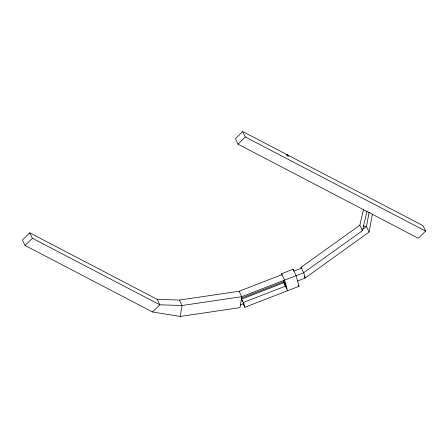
<?xml version="1.0" encoding="UTF-8"?>
<svg xmlns="http://www.w3.org/2000/svg" width="448" height="448" viewBox="0 0 448 448"><rect width="100%" height="100%" fill="white"/><g stroke="black" fill="none" stroke-linecap="round" stroke-linejoin="round"><path stroke-width="0.67" d="M180.247 316.456L181.994 305.519L179.362 300.07L157.214 299.365L29.747 232.831L22.4 239.999L25.032 245.448L152.499 311.982L180.247 316.456L239.999 307.63L241.746 296.694L239.109 291.245L179.362 300.07M369.107 212.257L366.464 226.582L369.102 232.03L305.161 278.04L297.584 280.974M369.102 232.03L372.372 214.301M29.747 232.831L32.385 238.28L159.846 304.814L181.994 305.519L241.746 296.694L303.682 272.726L362.454 230.698L359.817 225.243L363.552 209.339M362.454 230.698L366.968 211.478M25.032 245.448L32.385 238.28M242.715 131.544L235.362 138.712L238 144.161L418.253 238.246L425.6 231.078L422.968 225.63L242.715 131.544L245.347 136.993L425.6 231.078M238 144.161L245.347 136.993M152.499 311.982L159.846 304.814L157.214 299.365M361.939 229.841L366.464 226.582L363.143 225.915M301.414 268.604L301.045 267.277L359.817 225.243M281.893 275.022L281.54 273.745L293.031 269.298L296.106 275.66L299.062 286.289L244.849 307.272L242.928 303.296M239.109 291.245L281.982 274.658M293.905 271.118L301.487 268.184M284.502 284.379L285.779 283.886M243.303 302.478L285.376 286.194L284.368 282.565L241.646 299.096L242.318 301.515M240.425 304.959L243.841 303.638L241.203 298.189L283.926 281.652L283.573 280.381M301.045 267.277L303.682 272.726L305.161 278.04L304.338 276.338M298.502 285.135L299.062 286.289M281.54 273.745L284.614 280.106L287.571 290.735L284.794 284.984M286.563 287.101L283.489 280.745L283.993 282.559M293.031 269.298L293.401 270.631M243.841 303.638L244.849 307.272M287.728 155.103L286.462 154.442L287.09 155.747L288.361 156.408L287.728 155.103"/></g></svg>
